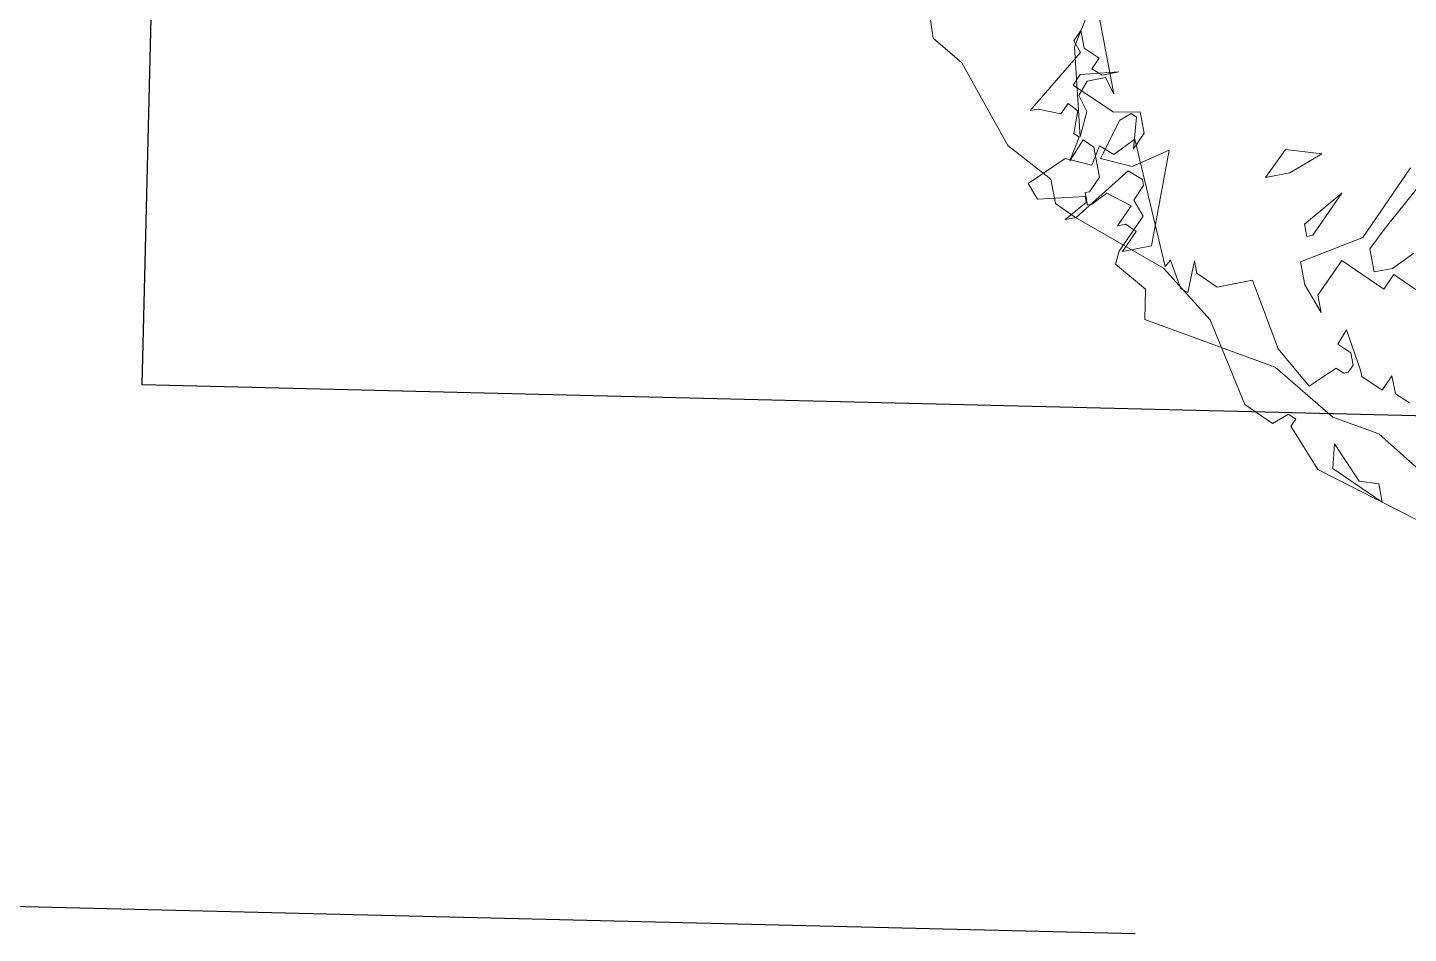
# Model space of a CAD drawing. Header units: millimetres. Extents: x 1418 to 1811, y 1796 to 1956.
# Drawn here: x 1512.38 to 1513.687, y 1827.922 to 1828.779 of the extents above; entities that cross this region are included whole.
import ezdxf

# ---------------------------------------------------------------- set-up
doc = ezdxf.new("R2010")
doc.units = ezdxf.units.MM
doc.layers.add('ARBRE', color=251, linetype='Continuous', lineweight=13)
doc.layers.add('LINHAGROSSA', color=7, linetype='Continuous', lineweight=30)
doc.layers.add('VEGETAIS', color=3, linetype='Continuous')

# ---------------------------------------------------------------- blocks, each defined once
blk = doc.blocks.new('WMF26', base_point=(0, 0.0008))
at = {"color": 85}
blk.add_lwpolyline([(10.2552, -0.9839), (11.3025, -1.7915), (11.412, -2.069), (11.3758, -2.1052), (11.412, -2.1414), (11.5141, -2.1052), (11.6524, -2.2427), (11.7611, -2.7672), (11.9727, -3.1163), (12.4238, -3.5016), (12.5251, -3.6045), (12.5251, -3.7494), (12.7359, -3.9898), (12.9112, -4.5142), (13.0496, -4.688), (13.0199, -5.387)], dxfattribs=at)
at = {"color": 63}
for points in [[(10.3532, -1.2029), (10.9131, -1.9307), (11.1609, -2.0756), (11.4375, -2.4255), (12.1357, -2.8404), (12.0995, -3.0142), (12.2452, -3.1895), (12.209, -3.262), (12.0344, -3.4365), (12.0706, -3.5386), (11.9982, -3.6119), (11.9982, -3.6481), (12.0706, -3.7132), (12.4205, -3.5016), (12.4856, -3.5016), (12.3464, -3.5757), (12.3464, -3.6119), (12.6239, -3.6481), (12.6601, -3.7494), (12.4205, -3.8515), (12.274, -3.7856), (12.209, -3.8877), (12.1357, -3.8227), (11.9982, -3.8877), (11.962, -3.1237), (11.9249, -3.1533), (11.8953, -2.9779), (11.859, -2.9491), (11.7866, -3.1237), (11.7866, -3.0512), (11.6853, -2.9491), (11.4737, -2.9491), (11.4013, -2.5268), (11.263, -2.2789), (11.0884, -2.353), (11.0522, -2.3168), (11.0226, -2.3168), (10.9863, -2.353), (10.9863, -2.4255), (11.0522, -2.4905), (10.9863, -2.563), (10.9501, -2.3168), (10.9501, -2.2789), (10.848, -2.1777), (10.7756, -2.2501), (10.7756, -2.1414), (10.7031, -2.0756)], [(12.0706, -4.6954), (12.0706, -4.1717), (12.0995, -4.2738), (12.209, -4.2738), (12.274, -4.2006), (12.2452, -4.0993), (12.3102, -3.9602), (12.2452, -4.4846), (12.0706, -4.7612)]]:
    blk.add_lwpolyline(points, dxfattribs=at)
at = {"color": 106}
for points in [[(10.517, -2.6906), (10.6554, -2.8289), (10.7278, -2.7565), (10.9386, -2.9672), (11.1139, -2.7927), (11.1139, -2.6906), (11.179, -2.866), (11.179, -3.0035), (10.7937, -3.0759), (10.4438, -3.4258)], [(10.2042, -3.4909), (10.6554, -3.1055), (10.7649, -3.0035), (10.7649, -2.866), (10.6554, -2.866), (10.517, -2.931)], [(11.179, -1.92), (11.0777, -1.6796), (10.9682, -1.6433), (10.9682, -1.5338), (11.216, -1.7808), (11.179, -1.92), (11.179, -1.92)], [(11.1139, -3.215), (10.8661, -3.3534), (11.0777, -3.1426), (11.1139, -3.1426), (11.1139, -3.215), (11.1139, -3.215)], [(12.0912, -3.3558), (12.1431, -3.4085), (12.1908, -3.4085), (12.0912, -3.5082), (12.2172, -3.6086), (12.3168, -3.5608), (12.3423, -3.5608), (12.3423, -3.6349), (12.3168, -3.6349), (12.2427, -3.7082), (12.2427, -3.8869), (12.2954, -3.9396), (12.3958, -3.8342), (12.3168, -3.9602), (12.3423, -3.9873), (12.2954, -4.1133), (12.3423, -4.166), (12.3958, -4.1133), (12.5218, -4.166), (12.5696, -4.166), (12.2172, -4.4451), (12.2427, -4.5184), (12.1908, -4.5711), (12.1908, -4.4657), (12.1167, -4.3916), (12.1694, -4.3389), (12.1167, -4.2919), (12.0171, -4.2919), (12.2427, -4.3183), (12.2954, -4.2656), (12.0912, -4.0664), (11.9389, -4.04), (11.9389, -3.9132), (12.0171, -3.8342), (11.9653, -4.0137), (11.9908, -4.04), (12.0649, -4.0137), (12.2172, -3.8136), (12.0435, -3.7346), (11.8121, -3.7873), (12.0171, -3.2562), (12.1908, -3.2562), (12.0912, -3.3558), (12.0912, -3.3558)], [(11.1428, -3.6662), (10.9386, -3.6012), (11.1428, -3.5271), (11.2885, -3.5271), (11.1428, -3.6662), (11.1428, -3.6662)]]:
    blk.add_lwpolyline(points, dxfattribs=at)
blk = doc.blocks.new('T2_02')
at = {"xscale": 0.3499999999999943, "yscale": 0.3499999999999943, "zscale": 0.3499999999999943}
blk.add_blockref('WMF26', (-2.2399, 1.997), dxfattribs=at)

msp = doc.modelspace()

# ---------------------------------------------------------------- linework, layer by layer
at = {"layer": 'LINHAGROSSA'}
msp.add_line((1511.9544, 1827.9583), (1513.4283, 1827.9224), dxfattribs=at)
at = {"layer": 'VEGETAIS'}
msp.add_lwpolyline([(1512.5283, 1830.0749), (1515.69, 1829.998), (1515.6502, 1828.3645), (1512.4885, 1828.4414)], close=True, dxfattribs=at)

# ---------------------------------------------------------------- block references
at = {"layer": 'ARBRE', "xscale": 0.4621142716754233, "yscale": 0.4621142716754233, "zscale": 0.4621142716754233, "rotation": 190.6551472559353}
msp.add_blockref('T2_02', (1514.2636, 1829.1301), dxfattribs=at)

doc.saveas('drawing.dxf')
